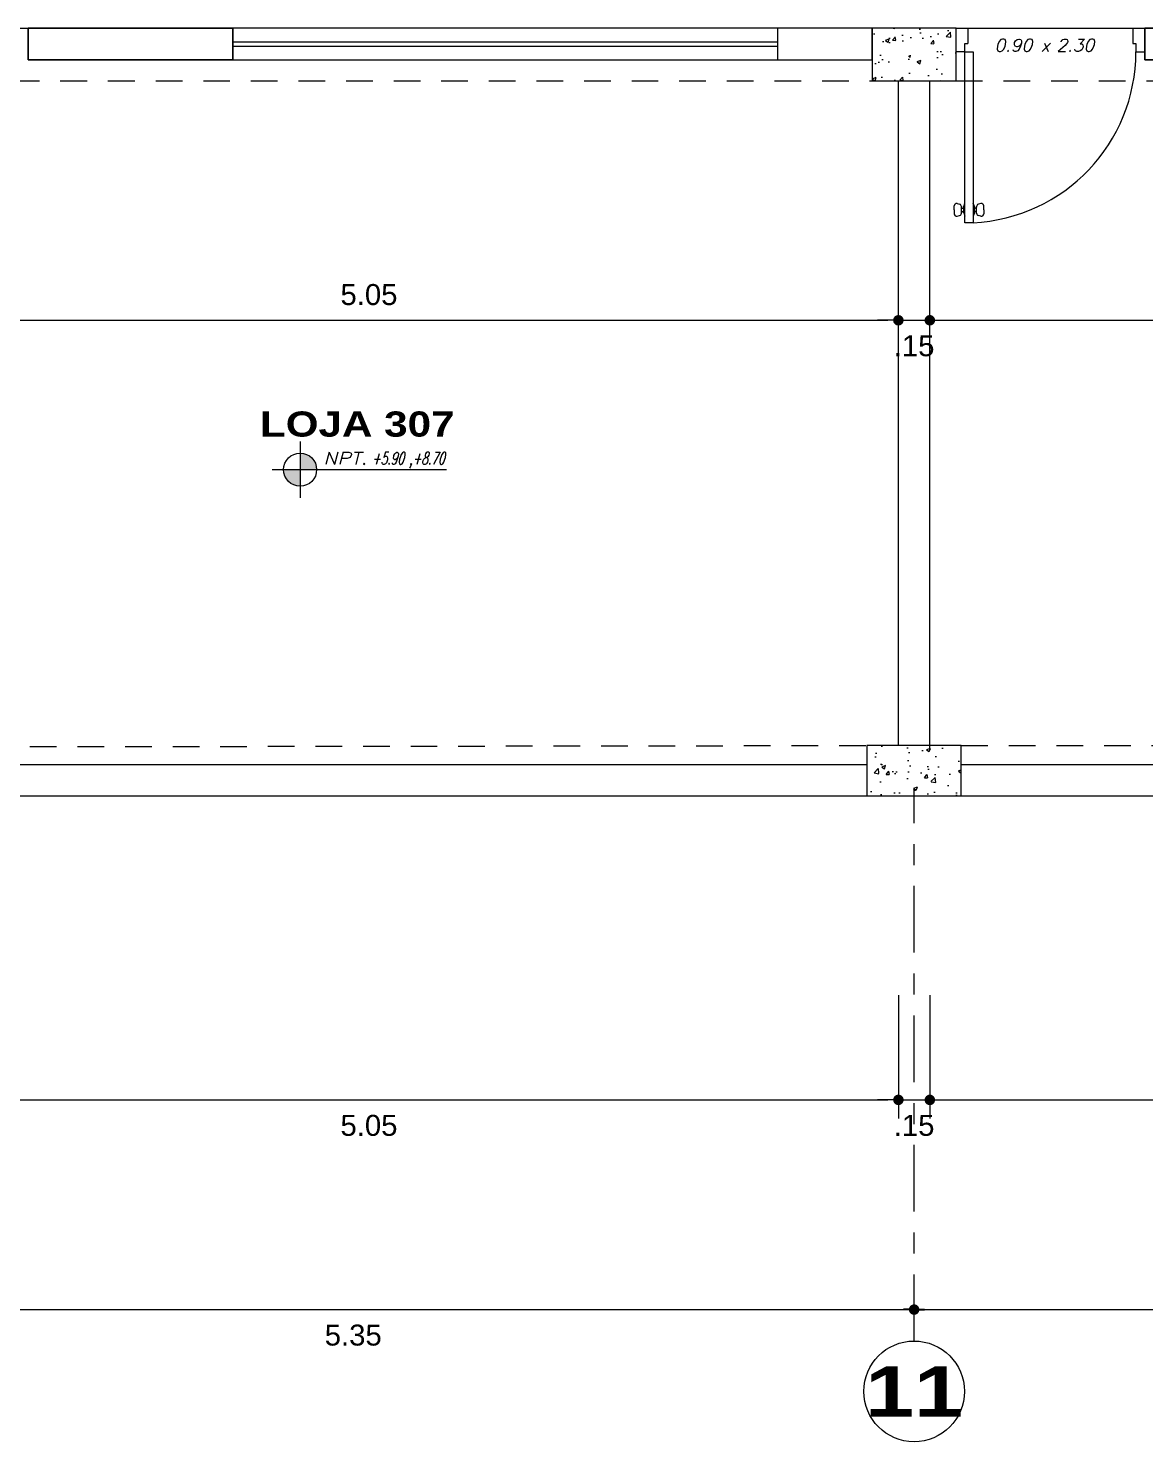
# Model space of a CAD drawing. Header units: millimetres. Extents: x 2178 to 2304, y 1220 to 1359.
# Drawn here: x 2201.88 to 2207.2, y 1229.31 to 1236.05 of the extents above; entities that cross this region are included whole.
import ezdxf
from ezdxf.enums import TextEntityAlignment as Align

# ---------------------------------------------------------------- set-up
doc = ezdxf.new("R2010")
doc.units = ezdxf.units.MM
doc.linetypes.add('CENTER', pattern=[50.8, 31.75, -6.35, 6.35, -6.35])
doc.linetypes.add('HIDDEN', pattern=[9.525, 6.35, -3.175])
doc.layers.get('0').update_dxf_attribs({"lineweight": 0})
for name, color, linetype, lineweight in [('carpinteria', 12, 'Continuous', 5), ('COTAS', 40, 'Continuous', 20), ('Ejes22', 50, 'CENTER', 9), ('muros bajos', 2, 'Continuous', 25), ('PLUMA 7', 10, 'Continuous', 0), ('PROY', 13, 'HIDDEN', 13), ('TEXTO', 5, 'Continuous', 18), ('TEXTOS', 42, 'Continuous', 13)]:
    doc.layers.add(name, color=color, linetype=linetype, lineweight=lineweight)
doc.styles.add('ARIAL', font='arial.ttf')
doc.styles.add('ARIAL-N', font='arialbd.ttf')
doc.styles.add('ARIALCH', font='arialbd.ttf', dxfattribs={"width": 1.25})
doc.styles.add('SIMPLEX', font='simplex.shx', dxfattribs={"width": 1.2, "oblique": 15})
doc.dimstyles.new('RPM 50', dxfattribs={"dimtxt": 0.1, "dimasz": 0.05, "dimexe": 0.0885, "dimexo": 0.1535, "dimgap": 0.071, "dimtad": 2, "dimtih": 1, "dimtoh": 1, "dimzin": 4, "dimdsep": 46, "dimtxsty": 'ARIAL', "dimblk": 'DOT', "dimcen": 0.4, "dimdle": 0.25, "dimclrd": 8, "dimclre": 8, "dimclrt": 9, "dimadec": 0, "dimazin": 0, "dimtfac": 1, "dimtix": 1, "dimtmove": 0, "dimatfit": 3, "dimldrblk": 'DOT', "dimfxl": 0.5, "dimfxlon": 1, "dimlwd": 0, "dimlwe": 0, "dimarcsym": 0})

# ---------------------------------------------------------------- blocks, each defined once
blk = doc.blocks.new('puerta de 0.80')
for p, q in [((0, 0.7579), (0, 0.8079)), ((0, 0.0579), (0, 0.8079)), ((0.1, 0.7704), (0.1, 0.8079)), ((0, 0.7579), (0.065, 0.7579)), ((0.065, 0.7579), (0.065, 0.7704)), ((0.065, 0.7704), (0.1, 0.7704)), ((0.77, 0.1257), (0.753, 0.1257)), ((0.77, 0.1257), (0.787, 0.1257)), ((0.1, 0.0804), (0.825, 0.0804)), ((0.1, 0.0454), (0.1, 0.0804)), ((0.7434, 0.1132), (0.7462, 0.1025)), ((0.7821, 0.0951), (0.7559, 0.0951)), ((0.7559, 0.0951), (0.7579, 0.0951)), ((0.7821, 0.0855), (0.7559, 0.0855)), ((0.7629, 0.0901), (0.7629, 0.0855)), ((0.7771, 0.0901), (0.7771, 0.0855)), ((0.7841, 0.0951), (0.7821, 0.0951)), ((0.7966, 0.1132), (0.7938, 0.1025)), ((0.825, 0.0804), (0.825, 0.0454)), ((0, 0.0079), (0, 0.0579)), ((0, 0.0579), (0.065, 0.0579)), ((0.065, 0.0454), (0.065, 0.0579)), ((0.1, 0.0454), (0.065, 0.0454)), ((0.825, 0.0454), (0.1, 0.0454)), ((0.1, 0.0454), (0.1, 0.0079)), ((0.7434, 0.0126), (0.7462, 0.0232)), ((0.77, 0), (0.753, 0)), ((0.7821, 0.0403), (0.7559, 0.0403)), ((0.7821, 0.0306), (0.7559, 0.0306)), ((0.7559, 0.0306), (0.7579, 0.0306)), ((0.7629, 0.0356), (0.7629, 0.0403)), ((0.77, 0), (0.787, 0)), ((0.825, 0.0454), (0.772, 0.0454)), ((0.7771, 0.0356), (0.7771, 0.0403)), ((0.7841, 0.0306), (0.7821, 0.0306)), ((0.7966, 0.0126), (0.7938, 0.0232))]:
    blk.add_line(p, q)
at = {"linetype": 'Continuous', "lineweight": 0}
for p, q in [((0.7559, 0.0855), (0.7419, 0.0804)), ((0.7821, 0.0855), (0.796, 0.0804)), ((0.7559, 0.0403), (0.7419, 0.0454)), ((0.7821, 0.0403), (0.796, 0.0454))]:
    blk.add_line(p, q, dxfattribs=at)
for centre, radius, start, end in [((0.1, 0.0454), 0.725, 2.76708, 90), ((0.753, 0.1157), 0.01, 90, 195), ((0.787, 0.1157), 0.01, 345, 90), ((0.7559, 0.1051), 0.01, 195, 270), ((0.7579, 0.0901), 0.005, 0, 90), ((0.7821, 0.0901), 0.005, 90, 180), ((0.7841, 0.1051), 0.01, 270, 345), ((0.753, 0.01), 0.01, 165, 270), ((0.7559, 0.0206), 0.01, 90, 165), ((0.7579, 0.0356), 0.005, 270, 0), ((0.7821, 0.0356), 0.005, 180, 270), ((0.7841, 0.0206), 0.01, 15, 90), ((0.787, 0.01), 0.01, 270, 15)]:
    blk.add_arc(centre, radius, start, end)
blk = doc.blocks.new('_DOT')
at = {"color": 0, "linetype": 'ByBlock'}
blk.add_line((-0.5, 0), (-1, 0), dxfattribs=at)
at = {"color": 0, "linetype": 'ByBlock', "const_width": 0.5}
blk.add_lwpolyline([(-0.25, 0, 1), (0.25, 0, 1)], format="xyb", close=True, dxfattribs=at)
blk = doc.blocks.new('*D1447')
at = {"layer": 'Defpoints', "color": 0, "transparency": 16777216}
for p in [(2200.753, 1229.9387), (2206.103, 1229.9387), (2206.103, 1229.9387)]:
    blk.add_point(p, dxfattribs=at)
at = {"layer": 'muros bajos', "color": 8, "lineweight": 0, "transparency": 16777216}
for p, q in [((2200.753, 1229.9387), (2200.753, 1230.0272)), ((2206.103, 1229.9387), (2206.103, 1230.0272)), ((2200.803, 1229.9387), (2206.053, 1229.9387))]:
    blk.add_line(p, q, dxfattribs=at)
at = {"layer": 'muros bajos', "color": 8, "lineweight": 0, "transparency": 16777216, "xscale": 0.05, "yscale": 0.05, "zscale": 0.05, "rotation": 180}
blk.add_blockref('_DOT', (2200.753, 1229.9387), dxfattribs=at)
at = {"layer": 'muros bajos', "color": 8, "lineweight": 0, "transparency": 16777216, "xscale": 0.05, "yscale": 0.05, "zscale": 0.05}
blk.add_blockref('_DOT', (2206.103, 1229.9387), dxfattribs=at)
at = {"layer": 'muros bajos', "color": 9, "transparency": 16777216, "insert": (2203.428, 1229.8166), "char_height": 0.1, "attachment_point": 5, "style": 'ARIAL'}
blk.add_mtext('5.35', dxfattribs=at)
blk = doc.blocks.new('*D1448')
at = {"layer": 'Defpoints', "color": 0, "transparency": 16777216}
for p in [(2206.103, 1229.9387), (2213.153, 1229.9387), (2213.153, 1229.9387)]:
    blk.add_point(p, dxfattribs=at)
at = {"layer": 'muros bajos', "color": 8, "lineweight": 0, "transparency": 16777216}
for p, q in [((2206.103, 1229.9387), (2206.103, 1230.0272)), ((2213.153, 1229.9387), (2213.153, 1230.0272)), ((2206.153, 1229.9387), (2213.103, 1229.9387))]:
    blk.add_line(p, q, dxfattribs=at)
at = {"layer": 'muros bajos', "color": 8, "lineweight": 0, "transparency": 16777216, "xscale": 0.05, "yscale": 0.05, "zscale": 0.05, "rotation": 180}
blk.add_blockref('_DOT', (2206.103, 1229.9387), dxfattribs=at)
at = {"layer": 'muros bajos', "color": 8, "lineweight": 0, "transparency": 16777216, "xscale": 0.05, "yscale": 0.05, "zscale": 0.05}
blk.add_blockref('_DOT', (2213.153, 1229.9387), dxfattribs=at)
at = {"layer": 'muros bajos', "color": 9, "transparency": 16777216, "insert": (2209.628, 1229.8166), "char_height": 0.1, "attachment_point": 5, "style": 'ARIAL'}
blk.add_mtext('7.05', dxfattribs=at)
blk = doc.blocks.new('*D1415')
at = {"color": 8, "lineweight": 0, "transparency": 16777216}
for p, q in [((2200.978, 1231.4387), (2200.978, 1230.8502)), ((2206.028, 1231.4387), (2206.028, 1230.8502)), ((2201.028, 1230.9387), (2205.978, 1230.9387))]:
    blk.add_line(p, q, dxfattribs=at)
at = {"layer": 'Defpoints', "color": 0, "transparency": 16777216}
for p in [(2200.978, 1232.6287), (2206.028, 1232.6287), (2206.028, 1230.9387)]:
    blk.add_point(p, dxfattribs=at)
at = {"color": 8, "lineweight": 0, "transparency": 16777216, "xscale": 0.05, "yscale": 0.05, "zscale": 0.05, "rotation": 180}
blk.add_blockref('_DOT', (2200.978, 1230.9387), dxfattribs=at)
at = {"color": 8, "lineweight": 0, "transparency": 16777216, "xscale": 0.05, "yscale": 0.05, "zscale": 0.05}
blk.add_blockref('_DOT', (2206.028, 1230.9387), dxfattribs=at)
at = {"color": 9, "transparency": 16777216, "insert": (2203.503, 1230.8166), "char_height": 0.1, "attachment_point": 5, "style": 'ARIAL'}
blk.add_mtext('5.05', dxfattribs=at)
blk = doc.blocks.new('*D1416')
at = {"color": 8, "lineweight": 0, "transparency": 16777216}
for p, q in [((2206.028, 1231.4387), (2206.028, 1230.8502)), ((2206.178, 1231.4387), (2206.178, 1230.8502)), ((2205.978, 1230.9387), (2205.928, 1230.9387)), ((2206.028, 1230.9387), (2206.178, 1230.9387)), ((2206.228, 1230.9387), (2206.278, 1230.9387))]:
    blk.add_line(p, q, dxfattribs=at)
at = {"layer": 'Defpoints', "color": 0, "transparency": 16777216}
for p in [(2206.028, 1232.6287), (2206.178, 1232.6075), (2206.178, 1230.9387)]:
    blk.add_point(p, dxfattribs=at)
at = {"color": 8, "lineweight": 0, "transparency": 16777216, "xscale": 0.05, "yscale": 0.05, "zscale": 0.05}
blk.add_blockref('_DOT', (2206.028, 1230.9387), dxfattribs=at)
at = {"color": 8, "lineweight": 0, "transparency": 16777216, "xscale": 0.05, "yscale": 0.05, "zscale": 0.05, "rotation": 180}
blk.add_blockref('_DOT', (2206.178, 1230.9387), dxfattribs=at)
at = {"color": 9, "transparency": 16777216, "insert": (2206.103, 1230.8166), "char_height": 0.1, "attachment_point": 5, "style": 'ARIAL'}
blk.add_mtext('.15', dxfattribs=at)
blk = doc.blocks.new('*D1417')
at = {"color": 8, "lineweight": 0, "transparency": 16777216}
for p, q in [((2206.178, 1231.4387), (2206.178, 1230.8502)), ((2211.378, 1231.4387), (2211.378, 1230.8502)), ((2206.228, 1230.9387), (2211.328, 1230.9387))]:
    blk.add_line(p, q, dxfattribs=at)
at = {"layer": 'Defpoints', "color": 0, "transparency": 16777216}
for p in [(2206.178, 1232.6075), (2211.378, 1232.6102), (2211.378, 1230.9387)]:
    blk.add_point(p, dxfattribs=at)
at = {"color": 8, "lineweight": 0, "transparency": 16777216, "xscale": 0.05, "yscale": 0.05, "zscale": 0.05, "rotation": 180}
blk.add_blockref('_DOT', (2206.178, 1230.9387), dxfattribs=at)
at = {"color": 8, "lineweight": 0, "transparency": 16777216, "xscale": 0.05, "yscale": 0.05, "zscale": 0.05}
blk.add_blockref('_DOT', (2211.378, 1230.9387), dxfattribs=at)
at = {"color": 9, "transparency": 16777216, "insert": (2208.778, 1230.8166), "char_height": 0.1, "attachment_point": 5, "style": 'ARIAL'}
blk.add_mtext('5.20', dxfattribs=at)
blk = doc.blocks.new('*D1511')
at = {"color": 8, "lineweight": 0, "transparency": 16777216}
for p, q in [((2200.978, 1234.6562), (2200.978, 1234.7447)), ((2206.028, 1234.6562), (2206.028, 1234.7447)), ((2201.028, 1234.6562), (2205.978, 1234.6562))]:
    blk.add_line(p, q, dxfattribs=at)
at = {"layer": 'Defpoints', "color": 0, "transparency": 16777216}
for p in [(2206.028, 1234.6562), (2206.028, 1234.6562), (2200.978, 1234.5485)]:
    blk.add_point(p, dxfattribs=at)
at = {"color": 8, "lineweight": 0, "transparency": 16777216, "xscale": 0.05, "yscale": 0.05, "zscale": 0.05, "rotation": 180}
blk.add_blockref('_DOT', (2200.978, 1234.6562), dxfattribs=at)
at = {"color": 8, "lineweight": 0, "transparency": 16777216, "xscale": 0.05, "yscale": 0.05, "zscale": 0.05}
blk.add_blockref('_DOT', (2206.028, 1234.6562), dxfattribs=at)
at = {"color": 9, "transparency": 16777216, "insert": (2203.503, 1234.7782), "char_height": 0.1, "attachment_point": 5, "style": 'ARIAL'}
blk.add_mtext('5.05', dxfattribs=at)
blk = doc.blocks.new('*D1512')
at = {"color": 8, "lineweight": 0, "transparency": 16777216}
for p, q in [((2206.028, 1234.6562), (2206.028, 1234.7447)), ((2206.178, 1234.6562), (2206.178, 1234.7447)), ((2205.978, 1234.6562), (2205.928, 1234.6562)), ((2206.028, 1234.6562), (2206.178, 1234.6562)), ((2206.228, 1234.6562), (2206.278, 1234.6562))]:
    blk.add_line(p, q, dxfattribs=at)
at = {"layer": 'Defpoints', "color": 0, "transparency": 16777216}
for p in [(2206.028, 1234.6562), (2206.178, 1234.6562), (2206.178, 1234.6562)]:
    blk.add_point(p, dxfattribs=at)
at = {"color": 8, "lineweight": 0, "transparency": 16777216, "xscale": 0.05, "yscale": 0.05, "zscale": 0.05}
blk.add_blockref('_DOT', (2206.028, 1234.6562), dxfattribs=at)
at = {"color": 8, "lineweight": 0, "transparency": 16777216, "xscale": 0.05, "yscale": 0.05, "zscale": 0.05, "rotation": 180}
blk.add_blockref('_DOT', (2206.178, 1234.6562), dxfattribs=at)
at = {"color": 9, "transparency": 16777216, "insert": (2206.103, 1234.5341), "char_height": 0.1, "attachment_point": 5, "style": 'ARIAL'}
blk.add_mtext('.15', dxfattribs=at)
blk = doc.blocks.new('*D1513')
at = {"color": 8, "lineweight": 0, "transparency": 16777216}
for p, q in [((2206.178, 1234.6562), (2206.178, 1234.7447)), ((2211.378, 1234.6562), (2211.378, 1234.7447)), ((2206.228, 1234.6562), (2211.328, 1234.6562))]:
    blk.add_line(p, q, dxfattribs=at)
at = {"layer": 'Defpoints', "color": 0, "transparency": 16777216}
for p in [(2206.178, 1234.6562), (2211.378, 1234.6562), (2211.378, 1234.6562)]:
    blk.add_point(p, dxfattribs=at)
at = {"color": 8, "lineweight": 0, "transparency": 16777216, "xscale": 0.05, "yscale": 0.05, "zscale": 0.05, "rotation": 180}
blk.add_blockref('_DOT', (2206.178, 1234.6562), dxfattribs=at)
at = {"color": 8, "lineweight": 0, "transparency": 16777216, "xscale": 0.05, "yscale": 0.05, "zscale": 0.05}
blk.add_blockref('_DOT', (2211.378, 1234.6562), dxfattribs=at)
at = {"color": 9, "transparency": 16777216, "insert": (2208.778, 1234.5341), "char_height": 0.1, "attachment_point": 5, "style": 'ARIAL'}
blk.add_mtext('5.20', dxfattribs=at)
blk = doc.blocks.new('P')
at = {"style": 'SIMPLEX', "oblique": 15}
blk.add_text('x', height=0.06, dxfattribs=at).set_placement((-0.017, 0.0255))
blk.add_attdef('L', text='', height=0.06, dxfattribs=at).set_placement((-0.0577, 0.0255), align=Align.RIGHT)
blk.add_attdef('H', (0.0581, 0.0255), '', height=0.06, dxfattribs=at)
blk = doc.blocks.new('N')
at = {"linetype": 'Continuous'}
h = blk.add_hatch(color=256, dxfattribs=at)
h.paths.add_polyline_path([(0, 0.1), (0, 0), (0.1, 0, 0.414214)])
h.paths.add_polyline_path([(-0.1, 0, 0.414214), (0, -0.1), (0, 0)])
for points in [[(0, 0.17), (0, -0.17)], [(-0.17, 0), (0.8871, 0)]]:
    blk.add_lwpolyline(points)
blk.add_circle((0, 0), 0.1)
at = {"color": 64, "style": 'SIMPLEX', "oblique": 15, "width": 1.2}
blk.add_text('NPT.', height=0.075, dxfattribs=at).set_placement((0.1398, 0.0314))
at = {"color": 64, "style": 'SIMPLEX', "oblique": 15, "width": 1.062312}
blk.add_attdef('NIV', text='', height=0.075, dxfattribs=at).set_placement((0.4349, 0.0314), (0.875, 0.0314), align=Align.FIT)

msp = doc.modelspace()

# ---------------------------------------------------------------- hatches: boundary and pattern name
h = msp.add_hatch()
h.set_pattern_fill('AR-CONC', color=256, scale=0.001)
h.set_pattern_definition([(50, (1036.86978, -534.87751), (0.182184669, -0.015939086), [0.01905, -0.20955]), (355, (1036.86978, -534.87751), (-0.035243421, 0.191056845), [0.01524, -0.167640584]), (100.451445, (1036.88496, -534.87884), (0.146941247, 0.175117752), [0.016190009, -0.178090245]), (46.1842, (1036.86978, -534.8267), (0.27107904, -0.042042328), [0.028575, -0.314325]), (96.635558, (1036.89237, -534.83021), (0.237404134, 0.247426125), [0.024285023, -0.267135608]), (351.184151, (1036.86978, -534.8267), (0.237404134, 0.247426125), [0.022859967, -0.251459732]), (21, (1036.89518, -534.83941), (0.151614391, -0.102265198), [0.01905, -0.20955]), (326, (1036.89518, -534.83941), (0.061802028, 0.184187966), [0.01524, -0.16764]), (71.451445, (1036.90782, -534.84793), (0.21341642, 0.081922769), [0.016190009, -0.178089938]), (37.5, (1036.86978, -534.87751), (0.0030886033, 0.0845550389), [0, -0.165608, 0, -0.17018, 0, -0.168275]), (7.5, (1036.86978, -534.87751), (0.0668196625, 0.100180575), [0, -0.097028, 0, -0.161798, 0, -0.064135]), (327.5, (1036.81314, -534.87751), (0.1355905952, -0.005728744), [0, -0.0635, 0, -0.19812, 0, -0.26289]), (317.5, (1036.78774, -534.87751), (0.1481291814, 0.025426491), [0, -0.08255, 0, -0.131572, 0, -0.18669])])
h.paths.add_polyline_path([(2205.903, 1235.7987), (2206.303, 1235.7987), (2206.303, 1236.0487), (2205.903, 1236.0487)])
h = msp.add_hatch()
h.set_pattern_fill('AR-CONC', color=256, scale=0.001)
h.set_pattern_definition([(50, (1030.46978, -525.22751), (0.182184669, -0.015939086), [0.01905, -0.20955]), (355, (1030.46978, -525.22751), (-0.035243421, 0.191056845), [0.01524, -0.167640584]), (100.451445, (1030.48496, -525.22884), (0.146941247, 0.175117752), [0.016190009, -0.178090245]), (46.1842, (1030.46978, -525.1767), (0.27107904, -0.042042328), [0.028575, -0.314325]), (96.635558, (1030.49237, -525.18021), (0.237404134, 0.247426125), [0.024285023, -0.267135608]), (351.184151, (1030.46978, -525.1767), (0.237404134, 0.247426125), [0.022859967, -0.251459732]), (21, (1030.49518, -525.18941), (0.151614391, -0.102265198), [0.01905, -0.20955]), (326, (1030.49518, -525.18941), (0.061802028, 0.184187966), [0.01524, -0.16764]), (71.451445, (1030.50782, -525.19793), (0.21341642, 0.081922769), [0.016190009, -0.178089938]), (37.5, (1030.46978, -525.22751), (0.0030886033, 0.0845550389), [0, -0.165608, 0, -0.17018, 0, -0.168275]), (7.5, (1030.46978, -525.22751), (0.0668196625, 0.100180575), [0, -0.097028, 0, -0.161798, 0, -0.064135]), (327.5, (1030.41314, -525.22751), (0.1355905952, -0.005728744), [0, -0.0635, 0, -0.19812, 0, -0.26289]), (317.5, (1030.38774, -525.22751), (0.1481291814, 0.025426491), [0, -0.08255, 0, -0.131572, 0, -0.18669])])
h.paths.add_polyline_path([(2205.878, 1232.6287), (2205.878, 1232.3887), (2206.328, 1232.3887), (2206.328, 1232.6287)])

# ---------------------------------------------------------------- linework, layer by layer
for points in [[(2200.978, 1236.0487), (2201.978, 1236.0487)], [(2201.878, 1236.0487), (2201.878, 1235.8987), (2205.453, 1235.8987)], [(2205.453, 1236.0487), (2201.878, 1236.0487)], [(2205.903, 1235.8987), (2205.903, 1236.0487)], [(2207.203, 1236.0487), (2207.203, 1235.8987), (2210.778, 1235.8987)], [(2210.778, 1236.0487), (2207.203, 1236.0487)], [(2202.853, 1235.9837), (2205.453, 1235.9837)], [(2202.853, 1235.9637), (2205.453, 1235.9637)]]:
    msp.add_lwpolyline(points)
at = {"layer": 'COTAS'}
msp.add_circle((2206.103, 1229.5487), 0.24, dxfattribs=at)
at = {"layer": 'Ejes22', "linetype": 'CENTER', "lineweight": 9, "ltscale": 0.01}
msp.add_lwpolyline([(2206.103, 1229.7887), (2206.103, 1232.4257)], dxfattribs=at)
at = {"layer": 'PLUMA 7'}
for points in [[(2202.853, 1235.8987), (2201.878, 1235.8987), (2201.878, 1236.0487), (2202.853, 1236.0487)], [(2205.903, 1236.0487), (2205.903, 1235.7987), (2206.303, 1235.7987), (2206.303, 1236.0487)], [(2208.178, 1235.8987), (2207.203, 1235.8987), (2207.203, 1236.0487), (2208.178, 1236.0487)], [(2206.328, 1232.3887), (2206.328, 1232.6287), (2205.878, 1232.6287), (2205.878, 1232.3887)]]:
    msp.add_lwpolyline(points, close=True, dxfattribs=at)
for points in [[(2202.853, 1235.8987), (2202.853, 1236.0487)], [(2205.903, 1236.0487), (2205.453, 1236.0487)], [(2205.453, 1235.8987), (2205.453, 1236.0487)], [(2205.453, 1235.8987), (2205.903, 1235.8987)], [(2206.028, 1232.6287), (2206.028, 1235.7987)], [(2206.178, 1232.6075), (2206.178, 1235.7987)], [(2200.978, 1232.5387), (2205.878, 1232.5387)], [(2206.328, 1232.5387), (2209.575, 1232.5387)], [(2196.578, 1232.3887), (2209.578, 1232.3887)]]:
    msp.add_lwpolyline(points, dxfattribs=at)
at = {"layer": 'PROY', "ltscale": 0.02, "flags": 128}
for points in [[(2196.128, 1235.7987), (2202.3746, 1235.7987)], [(2201.578, 1235.7987), (2205.903, 1235.7987)], [(2206.303, 1235.7987), (2207.303, 1235.7987)], [(2206.328, 1232.6287), (2209.575, 1232.6287), (2211.378, 1232.7203)], [(2200.978, 1232.6218), (2205.878, 1232.6287)]]:
    msp.add_lwpolyline(points, dxfattribs=at)

# ---------------------------------------------------------------- block references
at = {"layer": 'carpinteria', "xscale": 1.125, "yscale": 1.125, "zscale": 1.125, "rotation": 270}
msp.add_blockref('puerta de 0.80', (2206.2941, 1236.0487), dxfattribs=at)
at = {"layer": 'COTAS'}
ref = msp.add_blockref('N', (2203.1747, 1233.9439), dxfattribs=dict(at, xscale=0.7870854846603947, yscale=0.7870854846603947, zscale=0.7870854846603947))
ref.add_attrib('NIV', '+5.90 ,+8.70', dxfattribs={"layer": '0', "color": 64, "height": 0.059031, "style": 'SIMPLEX', "oblique": 15, "width": 0.573155}).set_placement((2203.517, 1233.9686), (2203.8634, 1233.9686), align=Align.FIT)
at = {"layer": 'TEXTOS'}
msp.add_blockref('P', (2206.7237, 1235.912), dxfattribs=at).add_auto_attribs({'H': '2.30', 'L': '0.90'})

# ---------------------------------------------------------------- texts
at = {"layer": 'COTAS', "style": 'ARIALCH', "width": 1.25}
msp.add_attdef('11', text='LETRAONUMERO', height=0.24, dxfattribs=at).set_placement((2206.103, 1229.5487), align=Align.MIDDLE_CENTER)
at = {"layer": 'TEXTO', "style": 'ARIAL-N', "width": 1.2}
msp.add_text('LOJA 307', height=0.12, dxfattribs=at).set_placement((2203.447, 1234.1015), align=Align.CENTER)

# ---------------------------------------------------------------- dimensions: what is measured, and where the dimension line sits
for base, p1, p2, picture, middle in [((2206.028, 1234.6562), (2200.978, 1234.5485), (2206.028, 1234.6562), '*D1511', (2203.503, 1234.7782)), ((2206.178, 1234.6562), (2206.028, 1234.6562), (2206.178, 1234.6562), '*D1512', (2206.103, 1234.5341)), ((2211.378, 1234.6562), (2206.178, 1234.6562), (2211.378, 1234.6562), '*D1513', (2208.778, 1234.5341)), ((2206.028, 1230.9387), (2200.978, 1232.6287), (2206.028, 1232.6287), '*D1415', (2203.503, 1230.8166)), ((2206.178, 1230.9387), (2206.028, 1232.6287), (2206.178, 1232.6075), '*D1416', (2206.103, 1230.8166)), ((2211.378, 1230.9387), (2206.178, 1232.6075), (2211.378, 1232.6102), '*D1417', (2208.778, 1230.8166))]:
    dim = msp.add_linear_dim(base=base, p1=p1, p2=p2, dimstyle='RPM 50', override={"dimtmove": 1})
    dim.commit()
    dim.dimension.update_dxf_attribs({"geometry": picture, "text_midpoint": middle})
at = {"layer": 'muros bajos'}
for base, p1, p2, picture, middle in [((2206.103, 1229.9387), (2200.753, 1229.9387), (2206.103, 1229.9387), '*D1447', (2203.428, 1229.8166)), ((2213.153, 1229.9387), (2206.103, 1229.9387), (2213.153, 1229.9387), '*D1448', (2209.628, 1229.8166))]:
    dim = msp.add_linear_dim(base=base, p1=p1, p2=p2, dimstyle='RPM 50', dxfattribs=at)
    dim.commit()
    dim.dimension.update_dxf_attribs({"geometry": picture, "text_midpoint": middle})

doc.saveas('drawing.dxf')
